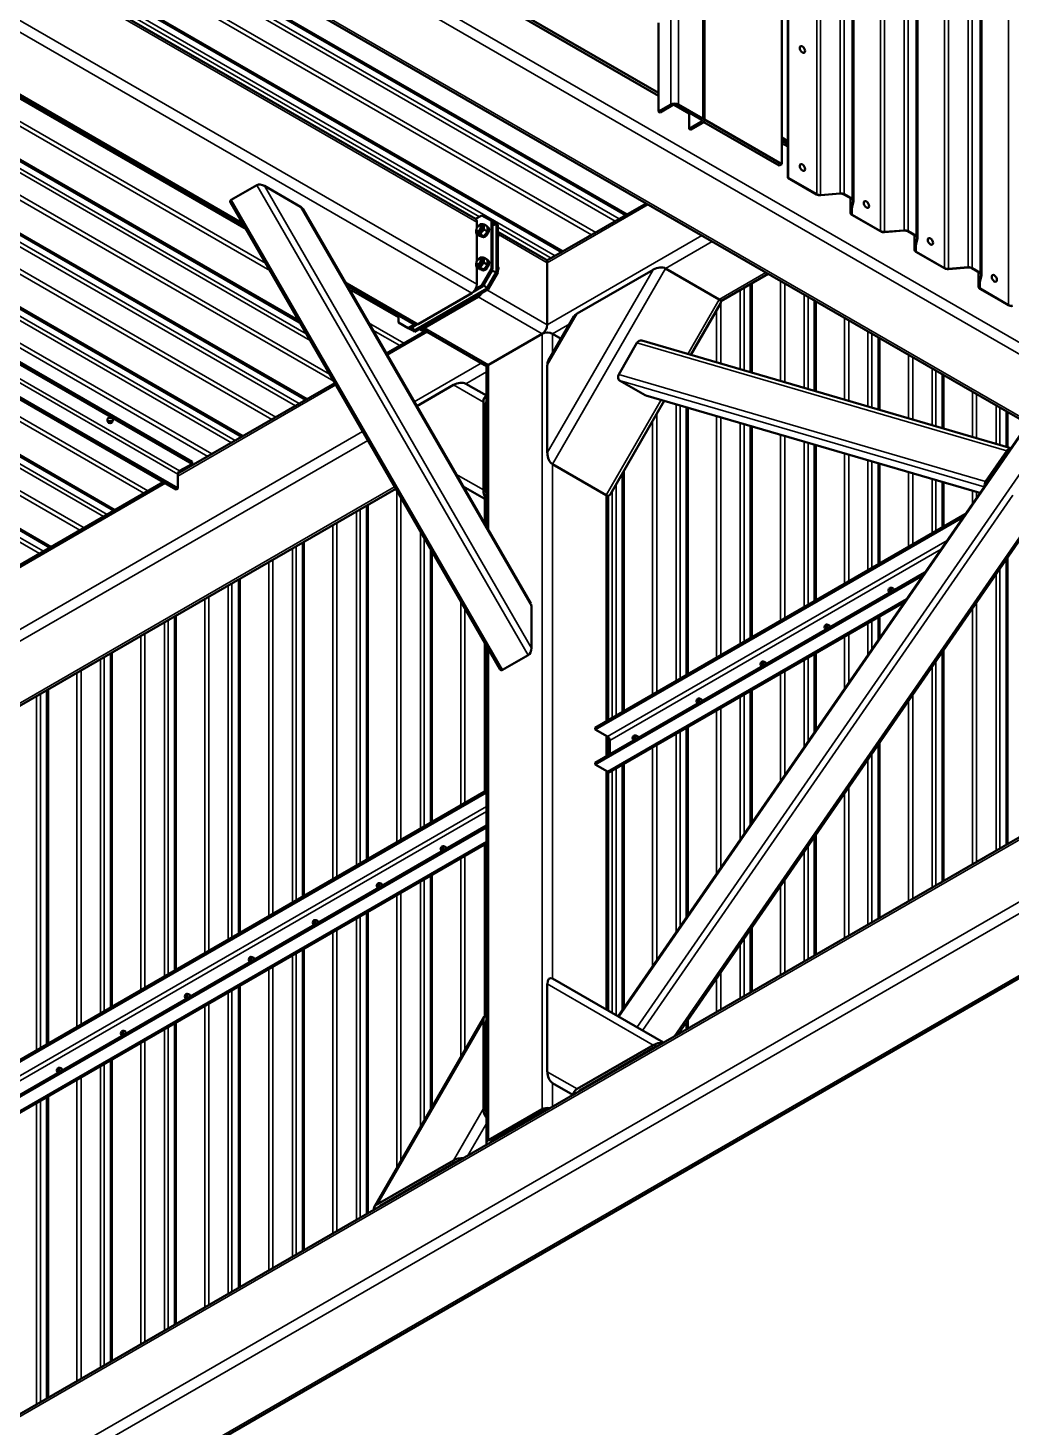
# Model space of a CAD drawing. Header units: millimetres. Extents: x 0 to 14700, y 0 to 10395.
# Drawn here: x 7595 to 9768, y 1889 to 4983 of the extents above; entities that cross this region are included whole.
import ezdxf

# ---------------------------------------------------------------- set-up
doc = ezdxf.new("R2010")
doc.units = ezdxf.units.MM
doc.header["$LTSCALE"] = 35
doc.layers.add('Видимые тонкие (ГОСТ)', color=7, linetype='Continuous', lineweight=35)
doc.layers.add('Видимый контур (ГОСТ)', color=7, linetype='Continuous', lineweight=50)

msp = doc.modelspace()

# ---------------------------------------------------------------- linework, layer by layer
at = {"layer": 'Видимые тонкие (ГОСТ)'}
for p, q in [((9032.6, 4813.6), (9032.6, 6691.6)), ((9086.3, 4782.6), (9086.3, 6660.5)), ((9338.1, 6553.3), (9338.1, 4614.9)), ((9346.8, 6548.3), (9346.8, 4613.3)), ((9389.8, 6523.4), (9389.8, 4616.7)), ((9398.9, 6518.2), (9398.9, 4615)), ((9416.6, 6508), (9416.6, 4604.7)), ((9479.5, 6471.7), (9479.5, 4533.3)), ((9488.2, 6466.6), (9488.2, 4531.6)), ((9531.2, 6441.8), (9531.2, 4535.1)), ((9540.3, 6436.6), (9540.3, 4533.3)), ((9558, 6426.3), (9558, 4523.1)), ((10690, 3739.1), (6122.1, 6376.4)), ((10701.3, 3758.7), (6141.2, 6391.5)), ((9620.9, 6390), (9620.9, 4451.6)), ((9629.6, 6385), (9629.6, 4450)), ((9672.7, 6360.1), (9672.7, 4453.4)), ((9681.7, 6354.9), (9681.7, 4451.7)), ((9699.4, 6344.7), (9699.4, 4441.4)), ((10571.2, 3670.5), (6003.3, 6307.8)), ((9762.3, 6308.4), (9762.3, 4370)), ((8575.8, 4396.4), (5472, 6188.4)), ((8587.1, 4416), (5494.6, 6201.4)), ((8067.4, 4552.7), (5353.2, 6119.8)), ((8901.3, 4560.4), (7794.5, 5199.4)), ((8919, 4570.6), (7812.2, 5209.6)), ((8849.8, 4530.6), (7743, 5169.6)), ((8892.9, 4555.5), (7786.1, 5194.5)), ((8840.5, 4525.3), (7733.7, 5164.3)), ((8587.1, 4553.2), (7613.4, 5115.3)), ((8592.8, 4565.4), (7644.6, 5112.8)), ((8759.9, 4478.7), (7653.1, 5117.7)), ((8777.6, 4488.9), (7670.8, 5127.9)), ((9015.6, 4813.6), (9015.6, 5009.6)), ((6498.3, 1126.3), (13095.6, 4935.3)), ((8128.9, 4446.2), (7309.5, 4919.3)), ((8119.6, 4462.3), (7318.8, 4924.7)), ((8076.6, 4536.9), (7361.8, 4949.5)), ((6617.1, 1057.7), (13214.4, 4866.7)), ((8218, 4291.9), (7220.4, 4867.9)), ((8209.6, 4306.5), (7228.8, 4872.8)), ((8191.9, 4337.2), (7246.5, 4883)), ((8270.3, 4201.3), (7168.1, 4837.7)), ((8261.1, 4217.4), (7177.3, 4843)), ((8211.9, 4162.3), (7105.1, 4801.3)), ((8185.7, 4147.2), (7079, 4786.2)), ((8194.2, 4152.1), (7087.4, 4791.1)), ((9082.8, 4774.8), (9082.8, 4780.6)), ((8133.4, 4117), (7026.6, 4756)), ((8142.7, 4122.4), (7035.9, 4761.4)), ((8044.3, 4065.6), (6937.5, 4704.6)), ((8052.8, 4070.5), (6946, 4709.5)), ((8070.5, 4080.7), (6963.7, 4719.7)), ((9274.6, 4719.6), (9261, 4727.5)), ((7992, 4035.4), (6885.2, 4674.4)), ((8001.3, 4040.7), (6894.5, 4679.7)), ((6852.8, 4655.7), (7956.5, 4018.4)), ((6855.3, 4657.1), (7957.8, 4020.6)), ((6789.2, 4618.9), (7924.7, 3963.3)), ((6791.7, 4620.4), (7925.9, 3965.5)), ((6818.4, 4635.8), (7925.9, 3996.3)), ((6826.1, 4640.3), (7929.8, 4003.1)), ((8700.2, 3595.8), (8100.2, 4635)), ((8707.3, 3611.4), (8117.3, 4633.3)), ((7850.6, 3953.8), (6743.9, 4592.8)), ((7859.8, 3959), (6753, 4598.1)), ((8643.7, 3563.1), (8043.7, 4602.4)), ((8707.3, 3703.8), (8197.3, 4587.2)), ((8742.6, 4463.4), (8965.6, 4592.1)), ((9412.9, 4606.3), (9412.9, 4574.7)), ((9416.5, 4586.8), (9416.5, 4569.6)), ((9418.9, 4601.2), (9418.9, 4599.6)), ((7787.6, 3917.4), (6680.8, 4556.4)), ((7761.5, 3902.3), (6654.7, 4541.3)), ((7769.9, 3907.2), (6663.1, 4546.2)), ((8751.4, 4473.8), (8633, 4542.2)), ((8742.6, 4463.4), (8634.7, 4525.7)), ((8742.6, 4326.2), (9084.4, 4523.5)), ((9554.3, 4524.6), (9554.3, 4493.1)), ((9560.3, 4519.5), (9560.3, 4517.9)), ((7709.2, 3872.1), (6602.4, 4511.1)), ((7718.4, 3877.4), (6611.7, 4516.4)), ((9004, 4450.9), (9107.1, 4510.5)), ((9558, 4505.1), (9558, 4488)), ((7620.1, 3820.6), (6513.3, 4459.6)), ((7628.5, 3825.5), (6521.7, 4464.5)), ((7646.2, 3835.7), (6539.4, 4474.7)), ((8742.6, 4042.9), (8976.6, 4448.2)), ((8754, 4017.9), (9004, 4450.9)), ((9122.8, 4382.3), (9225.9, 4441.9)), ((9695.8, 4443), (9695.8, 4411.4)), ((9701.8, 4437.9), (9701.8, 4436.3)), ((8457, 4327.8), (8295.2, 4421.2)), ((8413.8, 4342.1), (8304.4, 4405.3)), ((8742.6, 4326.2), (8609, 4403.3)), ((9169.1, 4227.9), (9169.1, 4403.7)), ((9177.5, 4225.4), (9177.5, 4408.5)), ((9195.2, 4220.3), (9195.2, 4418.7)), ((9258.2, 4201.9), (9258.2, 4423.2)), ((9267.5, 4199.2), (9267.5, 4417.9)), ((9310.5, 4186.6), (9310.5, 4393)), ((9699.4, 4423.5), (9699.4, 4406.4)), ((8731.3, 4306.6), (8589.9, 4388.2)), ((9053.1, 4261.7), (9122.8, 4382.3)), ((9126, 4378.7), (9126, 4378.8)), ((9126, 4240.4), (9126, 4374.9)), ((9318.9, 4184.1), (9318.9, 4388.1)), ((9336.6, 4179), (9336.6, 4377.9)), ((8742.6, 4236.9), (8808.6, 4351.2)), ((9116.7, 4243.1), (9116.7, 4358.4)), ((9399.6, 4160.6), (9399.6, 4341.5)), ((9408.8, 4157.9), (9408.8, 4336.2)), ((8425.6, 4285.7), (8347.4, 4330.8)), ((8416.3, 4280.3), (8356.7, 4314.7)), ((8388.8, 4259.1), (8477.7, 4310.4)), ((8468.6, 4310.5), (8458.4, 4316.4)), ((8612.5, 4238), (8471.1, 4319.6)), ((8731.3, 2591.9), (8731.3, 4306.6)), ((8754, 4306.6), (8792.2, 4328.7)), ((8754, 4262.4), (8754, 4306.6)), ((9451.3, 4145.5), (9451.3, 4311.7)), ((9459.7, 4143.1), (9459.7, 4306.9)), ((9758.5, 4047.5), (8940.8, 4286.1)), ((9478, 4137.7), (9478, 4296.3)), ((8448.2, 4156.2), (8596.5, 4241.8)), ((9541, 4119.4), (9541, 4259.9)), ((9550.3, 4116.6), (9550.3, 4254.6)), ((8562.5, 4196.1), (8607.9, 4222.2)), ((8612.5, 3871.6), (8612.5, 4238)), ((9711.5, 3979.5), (8900.4, 4216.1)), ((9593.3, 4104.1), (9593.3, 4229.7)), ((9601.8, 4101.6), (9601.8, 4224.8)), ((9619.5, 4096.5), (9619.5, 4214.6)), ((7925.9, 3991.8), (8274.9, 4193.3)), ((8535.2, 4193.4), (8601.2, 4155.3)), ((9708.5, 3968.1), (8902.5, 4203.3)), ((9682.4, 4078.1), (9682.4, 4178.3)), ((8872.8, 3949.3), (8994.4, 4160.1)), ((9699.2, 3954.7), (8959, 4170.6)), ((9027.6, 3538.7), (9027.6, 4150.4)), ((9036.1, 3543.6), (9036.1, 4147.9)), ((9691.7, 4075.4), (9691.7, 4172.9)), ((9734.8, 4062.8), (9734.8, 4148.1)), ((8984.6, 3513.8), (8984.6, 4129.5)), ((9053.8, 3553.8), (9053.8, 4142.8)), ((9116.7, 3590.1), (9116.7, 4124.4)), ((9126, 3595.5), (9126, 4121.7)), ((9743.2, 4060.4), (9743.2, 4143.2)), ((9760.9, 4055.2), (9760.9, 4133)), ((6628.4, 3105.5), (8334.3, 4090.4)), ((8606.9, 4084.5), (8607.9, 4085.1)), ((9806.5, 4106.6), (8900.4, 2796)), ((8975.3, 3508.5), (8975.3, 4113.4)), ((9169.1, 3620.3), (9169.1, 4109.1)), ((9177.5, 3625.2), (9177.5, 4106.7)), ((9195.2, 3635.4), (9195.2, 4101.5)), ((6889.7, 3230.3), (8345.6, 4070.8)), ((9846.9, 4083.3), (8940.8, 2772.7)), ((9258.2, 3671.8), (9258.2, 4083.1)), ((9267.5, 3677.1), (9267.5, 4080.4)), ((9310.5, 3702), (9310.5, 4067.9)), ((9318.9, 3706.9), (9318.9, 4065.4)), ((9336.6, 3717.1), (9336.6, 4060.2)), ((9399.6, 3753.5), (9399.6, 4041.9)), ((9408.8, 3758.8), (9408.8, 4039.2)), ((9451.3, 3783.3), (9451.3, 4026.8)), ((9459.7, 3788.1), (9459.7, 4024.3)), ((7929, 3999), (7927.1, 4000.1)), ((8540.5, 3996.3), (8601.2, 3961.3)), ((8754, 2880.6), (8754, 4017.9)), ((8912.4, 3472.1), (8912.4, 4004.4)), ((9478, 3798.7), (9478, 4019)), ((9541, 3835.1), (9541, 4000.6)), ((9550.3, 3840.4), (9550.3, 3997.9)), ((7008.5, 3161.7), (8405, 3968)), ((7233, 3591.7), (7898.4, 3975.9)), ((8409.6, 3181.9), (8409.6, 3960)), ((8560.4, 3962), (8560.4, 3966.4)), ((8894.7, 3461.9), (8894.7, 3973.8)), ((9593.3, 3865.3), (9593.3, 3985.3)), ((9601.8, 3870.2), (9601.8, 3982.9)), ((9619.5, 3880.4), (9619.5, 3977.7)), ((8418.9, 3187.2), (8418.9, 3943.9)), ((8603.4, 3887.4), (8603.4, 3941.5)), ((8606.9, 3958), (8607.9, 3957.4)), ((8872.8, 3449.3), (8872.8, 3949.3)), ((8886.2, 3457), (8886.2, 3959.1)), ((9771.5, 3949.7), (8953, 2765.7)), ((9682.4, 3930.4), (9682.4, 3959.3)), ((9691.7, 3943.9), (9691.7, 3956.6)), ((8320.5, 3130.4), (8320.5, 3913.8)), ((8329, 3135.3), (8329, 3918.6)), ((8346.7, 3145.5), (8346.7, 3928.9)), ((9828.1, 3917.1), (9023.1, 2752.8)), ((8268.2, 3100.2), (8268.2, 3883.6)), ((8277.5, 3105.6), (8277.5, 3888.9)), ((8462, 3212.1), (8462, 3869.4)), ((8187.6, 3053.7), (8187.6, 3837)), ((8205.2, 3063.9), (8205.2, 3847.2)), ((8470.4, 3217), (8470.4, 3854.7)), ((9626.2, 3849.2), (8875.6, 3415.8)), ((8136.1, 3023.9), (8136.1, 3807.3)), ((8179.1, 3048.8), (8179.1, 3832.1)), ((8488.1, 3227.2), (8488.1, 3824.1)), ((9613.1, 3830.2), (8880.5, 3407.2)), ((9760.9, 3178.7), (9760.9, 3812.5)), ((8126.8, 3018.6), (8126.8, 3801.9)), ((9734.8, 3163.6), (9734.8, 3774.7)), ((9743.2, 3168.5), (9743.2, 3786.9)), ((8037.1, 2966.8), (8037.1, 3750.1)), ((8045.4, 2971.6), (8045.4, 3754.9)), ((8063.8, 2982.2), (8063.8, 3765.6)), ((7985.4, 2937), (7985.4, 3720.3)), ((7994.6, 2942.3), (7994.6, 3725.6)), ((8551.1, 3263.5), (8551.1, 3715.1)), ((9537, 3720.1), (8875.6, 3338.2)), ((9691.7, 3138.8), (9691.7, 3712.5)), ((7922.4, 2900.6), (7922.4, 3683.9)), ((8560.4, 3268.9), (8560.4, 3699)), ((9478, 3634.8), (9478, 3682)), ((9682.4, 3133.4), (9682.4, 3699)), ((6628.4, 1364.7), (10592, 3653.1)), ((7896.3, 2885.5), (7896.3, 3668.8)), ((7904.7, 2890.4), (7904.7, 3673.7)), ((9451.3, 3596.2), (9451.3, 3666.6)), ((9459.7, 3608.2), (9459.7, 3671.4)), ((7843.9, 2855.3), (7843.9, 3638.6)), ((7853.2, 2860.6), (7853.2, 3644)), ((8603.4, 3293.7), (8603.4, 3624.4)), ((9399.6, 3521.4), (9399.6, 3636.7)), ((9408.8, 3534.7), (9408.8, 3642)), ((7763.3, 2808.7), (7763.3, 3592)), ((7781, 2818.9), (7781, 3602.3)), ((8612.5, 2523.4), (8612.5, 3608.6)), ((9318.9, 3404.7), (9318.9, 3590.1)), ((9336.6, 3430.2), (9336.6, 3600.3)), ((9619.5, 3097), (9619.5, 3608)), ((6628.4, 1227.6), (10710.8, 3584.5)), ((7711.8, 2779), (7711.8, 3562.3)), ((7754.9, 2803.8), (7754.9, 3587.2)), ((9267.5, 3330.2), (9267.5, 3560.4)), ((9310.5, 3392.4), (9310.5, 3585.3)), ((9593.3, 3082), (9593.3, 3570.2)), ((9601.8, 3086.8), (9601.8, 3582.4)), ((7702.5, 2773.6), (7702.5, 3557)), ((9258.2, 3316.8), (9258.2, 3555)), ((7613.4, 2722.2), (7613.4, 3505.5)), ((7621.9, 2727.1), (7621.9, 3510.4)), ((7639.6, 2737.3), (7639.6, 3520.6)), ((9169.1, 3187.9), (9169.1, 3503.6)), ((9177.5, 3200.1), (9177.5, 3508.5)), ((9195.2, 3225.7), (9195.2, 3518.7)), ((9550.3, 3057.1), (9550.3, 3507.9)), ((9116.7, 3112.2), (9116.7, 3473.4)), ((9126, 3125.6), (9126, 3478.8)), ((9541, 3051.8), (9541, 3494.5)), ((9053.8, 3021.1), (9053.8, 3437)), ((8872.8, 3371.7), (8872.8, 3417.4)), ((9027.6, 2983.3), (9027.6, 3422)), ((9036.1, 2995.5), (9036.1, 3426.8)), ((9478, 3015.4), (9478, 3403.4)), ((8975.3, 2907.6), (8975.3, 3391.7)), ((8984.6, 2921.1), (8984.6, 3397.1)), ((9459.7, 3004.8), (9459.7, 3376.8)), ((8894.7, 2799.4), (8894.7, 3345.2)), ((8912.4, 2816.5), (8912.4, 3355.4)), ((9451.3, 3000), (9451.3, 3364.8)), ((8872.8, 2812), (8872.8, 3339.9)), ((8886.2, 2804.3), (8886.2, 3340.3)), ((9399.6, 2970.1), (9399.6, 3290)), ((9408.8, 2975.4), (9408.8, 3303.2)), ((8607.9, 3261.2), (6761.3, 2195.1)), ((8607.9, 3249.8), (6766.3, 2186.6)), ((9336.6, 2933.7), (9336.6, 3198.8)), ((8607.9, 3183.6), (6761.3, 2117.6)), ((8603.4, 2796.6), (8603.4, 3177)), ((9310.5, 2918.7), (9310.5, 3161)), ((9318.9, 2923.5), (9318.9, 3173.3)), ((8551.1, 2706), (8551.1, 3146.8)), ((8560.4, 2722.1), (8560.4, 3152.2)), ((8462, 2551.7), (8462, 3095.4)), ((8470.4, 2566.3), (8470.4, 3100.2)), ((8488.1, 2596.9), (8488.1, 3110.4)), ((9267.5, 2893.8), (9267.5, 3098.8)), ((8409.6, 2461.1), (8409.6, 3065.1)), ((8418.9, 2477.1), (8418.9, 3070.5)), ((9258.2, 2888.5), (9258.2, 3085.3)), ((8320.5, 2347.1), (8320.5, 3013.7)), ((8329, 2352), (8329, 3018.6)), ((8346.7, 2362.2), (8346.7, 3028.8)), ((8268.2, 2316.9), (8268.2, 2983.5)), ((8277.5, 2322.3), (8277.5, 2988.9)), ((9195.2, 2852.1), (9195.2, 2994.3)), ((8205.2, 2280.6), (8205.2, 2947.1)), ((9169.1, 2837), (9169.1, 2956.5)), ((9177.5, 2841.9), (9177.5, 2968.7)), ((8179.1, 2265.5), (8179.1, 2932.1)), ((8187.6, 2270.3), (8187.6, 2936.9)), ((8126.8, 2235.3), (8126.8, 2901.8)), ((8136.1, 2240.6), (8136.1, 2907.2)), ((9116.7, 2806.8), (9116.7, 2880.8)), ((9126, 2812.2), (9126, 2894.2)), ((8037.1, 2183.5), (8037.1, 2850.1)), ((8045.4, 2188.3), (8045.4, 2854.9)), ((8063.8, 2198.9), (8063.8, 2865.5)), ((8976.6, 2733.6), (8742.6, 2868.7)), ((7985.4, 2153.6), (7985.4, 2820.2)), ((7994.6, 2158.9), (7994.6, 2825.5)), ((8601.2, 2787), (8367.2, 2381.7)), ((9053.8, 2770.5), (9053.8, 2789.7)), ((7896.3, 2102.2), (7896.3, 2768.8)), ((7904.7, 2107), (7904.7, 2773.6)), ((7922.4, 2117.3), (7922.4, 2783.8)), ((8607.9, 2781.6), (8606.9, 2779.9)), ((9036.1, 2760.2), (9036.1, 2764.1)), ((7843.9, 2072), (7843.9, 2738.5)), ((7853.2, 2077.3), (7853.2, 2743.9)), ((8983.3, 2729.7), (8982.3, 2730.3)), ((7763.3, 2025.4), (7763.3, 2692)), ((7781, 2035.6), (7781, 2702.2)), ((7711.8, 1995.7), (7711.8, 2662.3)), ((7754.9, 2020.5), (7754.9, 2687.1)), ((8808.6, 2636.6), (8742.6, 2674.7)), ((8872.8, 2665.9), (8872.8, 2667.1)), ((7702.5, 1990.3), (7702.5, 2656.9)), ((8754, 2597.4), (8754, 2649.7)), ((7613.4, 1938.9), (7613.4, 2605.5)), ((7621.9, 1943.7), (7621.9, 2610.3)), ((7639.6, 1954), (7639.6, 2620.5)), ((8601.2, 2593), (8535.2, 2478.7)), ((8737, 2587.6), (8737, 2588.7)), ((8607.9, 2559.9), (8567.2, 2489.5)), ((8618.2, 2519), (8618.2, 2520.1)), ((8376.2, 2380.4), (8375.2, 2378.7))]:
    msp.add_line(p, q, dxfattribs=at)
at = {"layer": 'Видимый контур (ГОСТ)'}
for p, q in [((9089.8, 4777.7), (9089.8, 6655.6)), ((9274.6, 6594.3), (9274.6, 4651)), ((9275.1, 6594.6), (9275.1, 4651.3)), ((9419.7, 6506.2), (9419.7, 4600.4)), ((9261, 6478.1), (9261, 4681.8)), ((9561.1, 6424.5), (9561.1, 4518.7)), ((9702.5, 6342.9), (9702.5, 4437.1)), ((10563.2, 3669.7), (5995.3, 6307)), ((8072.1, 4544.6), (5348.5, 6117.1)), ((8988.7, 4832.4), (7886.6, 5468.7)), ((8988.7, 4838.9), (7887.7, 5474.6)), ((8915.8, 4568.7), (7809, 5207.7)), ((8583.8, 4560.5), (7618.1, 5118)), ((8774.3, 4487.1), (7667.6, 5126.1)), ((8988.7, 4798.1), (8988.7, 4994.1)), ((6625.1, 1057), (13222.4, 4865.9)), ((8195.1, 4331.6), (7243.3, 4881.1)), ((8208.7, 4160.5), (7101.9, 4799.5)), ((9015.6, 4813.6), (8988.7, 4798.1)), ((8988.7, 4798.1), (8992.3, 4796.1)), ((8992.3, 4796.1), (9019.1, 4811.6)), ((9055.9, 4793.6), (9022.8, 4812.7)), ((9029, 4811.6), (9082.8, 4780.6)), ((9086.3, 4782.6), (9032.6, 4813.6)), ((9055.9, 4759.3), (9055.9, 4796.1)), ((9082.8, 4774.8), (9055.9, 4759.3)), ((9059.4, 4757.3), (9086.3, 4772.8)), ((9255.3, 4678.5), (9088.6, 4774.7)), ((9261, 4681.8), (9089.8, 4780.6)), ((9055.9, 4759.3), (9059.4, 4757.3)), ((9261, 4740.6), (9274.6, 4732.7)), ((9274.6, 4728.6), (9261, 4736.5)), ((8067.2, 4078.8), (6960.4, 4717.8)), ((9274.6, 4725), (9261, 4732.9)), ((9261, 4681.8), (9255.3, 4678.5)), ((6857.6, 4658.4), (7957.8, 4023.3)), ((9275.1, 4651.3), (9274.6, 4651)), ((9274.6, 4651), (9337.6, 4614.7)), ((9338.1, 4614.9), (9275.1, 4651.3)), ((6786.9, 4617.6), (7922.4, 3962)), ((8043.7, 4602.4), (8100.2, 4635)), ((8197.3, 4587.2), (8117.3, 4633.3)), ((9389.8, 4616.7), (9346.8, 4613.3)), ((9346.9, 4612.9), (9389.9, 4616.3)), ((9398.4, 4614.7), (9416.1, 4604.5)), ((9416.6, 4604.7), (9398.9, 4615)), ((8637.9, 3564.7), (8042.1, 4596.6)), ((8706, 3709.7), (8201.8, 4583.1)), ((8741.6, 4468.2), (8961, 4594.8)), ((9412.8, 4606.3), (9412.8, 4573.9)), ((9418.9, 4599.6), (9412.9, 4574.7)), ((9413.6, 4574.7), (9419.6, 4599.5)), ((7784.4, 3915.5), (6677.6, 4554.5)), ((8597.7, 4568.3), (8584, 4560.4)), ((8587.1, 4541.3), (8587.1, 4553.2)), ((8618.9, 4556), (8597.7, 4568.3)), ((8603, 4548), (8609.7, 4544.1)), ((8621.5, 4554.5), (8618.9, 4556)), ((8618.9, 4449.9), (8618.9, 4556)), ((8621.5, 4554.5), (8621.5, 4448.4)), ((8630.4, 4549.4), (8621.5, 4554.5)), ((8630.4, 4549.4), (8621.5, 4546)), ((8630.4, 4549.4), (8633, 4547.9)), ((8630.4, 4443.2), (8630.4, 4549.4)), ((8633, 4547.9), (8633, 4441.7)), ((9416, 4569.4), (9479, 4533)), ((9479.5, 4533.3), (9416.5, 4569.6)), ((8585.9, 4537), (8585.9, 4535.9)), ((8586.1, 4526.9), (8592.8, 4523)), ((8587.1, 4467.8), (8587.1, 4526.3)), ((8589.3, 4531.2), (8587.6, 4532.2)), ((8590.6, 4545.1), (8591.6, 4545.7)), ((8594.6, 4526.1), (8601.3, 4522.2)), ((8597.3, 4545.1), (8595.6, 4546.1)), ((8598.4, 4520.6), (8596.2, 4521.9)), ((8603, 4536.7), (8609.7, 4532.8)), ((8611.1, 4542.5), (8609.9, 4543.1)), ((8739.3, 4470.7), (8633, 4532)), ((8634.8, 4525.5), (8633, 4526.5)), ((9531.2, 4535.1), (9488.2, 4531.6)), ((9488.3, 4531.2), (9531.3, 4534.7)), ((9539.8, 4533), (9557.5, 4522.8)), ((9558, 4523.1), (9540.3, 4533.3)), ((9554.2, 4524.7), (9554.2, 4492.2)), ((9560.3, 4517.9), (9554.3, 4493.1)), ((9555, 4493), (9561, 4517.9)), ((9557.5, 4487.7), (9620.4, 4451.4)), ((9620.9, 4451.6), (9558, 4488)), ((7643, 3833.9), (6536.2, 4472.9)), ((8585.9, 4463.5), (8585.9, 4462.4)), ((8589.3, 4457.7), (8587.6, 4458.7)), ((8590.6, 4471.7), (8591.6, 4472.2)), ((8597.3, 4471.6), (8595.6, 4472.6)), ((8603, 4474.5), (8609.7, 4470.6)), ((8603, 4463.2), (8609.7, 4459.3)), ((8611.1, 4469), (8609.9, 4469.7)), ((8742.6, 4326.2), (8742.6, 4463.4)), ((8586.1, 4453.4), (8592.8, 4449.5)), ((8587.1, 4416), (8587.1, 4452.8)), ((8594.6, 4452.6), (8601.3, 4448.8)), ((8598.4, 4447.1), (8596.2, 4448.4)), ((8597.7, 4413.1), (8618.9, 4449.9)), ((8621.5, 4448.4), (8600.3, 4411.6)), ((8609.2, 4406.5), (8630.4, 4443.2)), ((8633, 4441.7), (8611.8, 4405)), ((8621.5, 4448.4), (8618.9, 4449.9)), ((8630.4, 4443.2), (8619.7, 4445.2)), ((8630.4, 4443.2), (8633, 4441.7)), ((8634.8, 4452), (8633, 4453)), ((8976.6, 4448.2), (8808.6, 4351.2)), ((9004, 4450.9), (9122.8, 4382.3)), ((9126, 4378.8), (9230.6, 4439.2)), ((9672.7, 4453.4), (9629.6, 4450)), ((9629.7, 4449.6), (9672.8, 4453)), ((9681.2, 4451.4), (9698.9, 4441.2)), ((9699.4, 4441.4), (9681.7, 4451.7)), ((9695.7, 4443), (9695.7, 4410.6)), ((9701.8, 4436.3), (9695.8, 4411.4)), ((9696.5, 4411.4), (9702.4, 4436.2)), ((8449, 4327), (8299.9, 4413.1)), ((8446.6, 4312.6), (8609.2, 4406.5)), ((8611.8, 4405), (8449.2, 4311.1)), ((8457, 4327.8), (8575.8, 4396.4)), ((8600.3, 4411.6), (8580.2, 4400)), ((8584, 4405.2), (8597.7, 4413.1)), ((8600.3, 4411.6), (8597.7, 4413.1)), ((8602.2, 4414.8), (8609.2, 4406.5)), ((8609.2, 4406.5), (8611.8, 4405)), ((9192, 4221.2), (9192, 4416.9)), ((9698.9, 4406.1), (9761.9, 4369.7)), ((9762.3, 4370), (9699.4, 4406.4)), ((8471.1, 4319.6), (8589.9, 4388.2)), ((9059.8, 4259.8), (9125.2, 4373.1)), ((9333.4, 4179.9), (9333.4, 4379.8)), ((8413.8, 4347.3), (8413.8, 4331.5)), ((8413.8, 4331.5), (8435.1, 4319.2)), ((8744.7, 4246.4), (8801.5, 4344.7)), ((8386.5, 4263.1), (8473.1, 4313.1)), ((8435.1, 4319.2), (8448.8, 4327.1)), ((8437.7, 4317.7), (8435.1, 4319.2)), ((8452.5, 4326.3), (8437.7, 4317.7)), ((8437.7, 4317.7), (8446.6, 4312.6)), ((8445.1, 4322), (8446.6, 4312.6)), ((8446.6, 4312.6), (8449.2, 4311.1)), ((8604.5, 4237.2), (8463.1, 4318.9)), ((8612.5, 4238), (8731.3, 4306.6)), ((8612.5, 4238), (8731.3, 4306.6)), ((8754, 4306.6), (8773.1, 4295.5)), ((8940.8, 4286.1), (8900.4, 4216.1)), ((9767.4, 4053.3), (8951.5, 4291.4)), ((9474.8, 4138.7), (9474.8, 4298.1)), ((8607.9, 3879.7), (8607.9, 4231.5)), ((8742.6, 4236.9), (8742.6, 4042.9)), ((9616.2, 4097.4), (9616.2, 4216.5)), ((7926, 3997.3), (8272.6, 4197.4)), ((8535.2, 4193.4), (8453.9, 4146.4)), ((8562.5, 4196.1), (8607.9, 4169.9)), ((8902.5, 4203.3), (8959, 4170.6)), ((8601.2, 3961.3), (8601.2, 4155.3)), ((8606.9, 4152), (8606.9, 3958)), ((8882, 3951.8), (9001.1, 4158.1)), ((9699.1, 3954.5), (8960.5, 4170)), ((9050.6, 3551.9), (9050.6, 4143.7)), ((9757.7, 4056.1), (9757.7, 4134.8)), ((9804.9, 4107.6), (8898.8, 2797)), ((9192, 3633.6), (9192, 4102.4)), ((8606.9, 4079.1), (8607.9, 4079.6)), ((8607.9, 4078.5), (8606.9, 4078)), ((9333.4, 3715.2), (9333.4, 4061.2)), ((7957.8, 4023.3), (7957.8, 4020.6)), ((9711.5, 3979.5), (9758.5, 4047.5)), ((7925.9, 3996.3), (7925.9, 3965.5)), ((7956.5, 4018.4), (7929.8, 4003.1)), ((8754, 4017.9), (8872.8, 3949.3)), ((8909.1, 3470.3), (8909.1, 3998.8)), ((9474.8, 3796.9), (9474.8, 4019.9)), ((7011.8, 3158.1), (8407.4, 3963.9)), ((7233.1, 3597.2), (7893.7, 3978.6)), ((7924.7, 3963.3), (7922.4, 3962)), ((8556.5, 3968.6), (8607.9, 3939)), ((9616.2, 3878.5), (9616.2, 3978.7)), ((8877.4, 3452), (8877.4, 3948.3)), ((8343.4, 3143.7), (8343.4, 3927)), ((9666.6, 3907.6), (8848.7, 3435.4)), ((9661.9, 3900.8), (8848.7, 3431.3)), ((9832.2, 3915.6), (9031.6, 2757.7)), ((8202, 3062), (8202, 3845.3)), ((8484.9, 3225.3), (8484.9, 3829.7)), ((9757.7, 3176.8), (9757.7, 3807.9)), ((9577.4, 3778.5), (8848.7, 3357.8)), ((8060.6, 2980.4), (8060.6, 3763.7)), ((8848.7, 3353.7), (9572.7, 3771.7)), ((8881.6, 3337.6), (9532.3, 3713.3)), ((7919.2, 2898.7), (7919.2, 3682)), ((8707.3, 3611.4), (8707.3, 3703.8)), ((6627.4, 1369.6), (10587.3, 3655.8)), ((9474.8, 3630.1), (9474.8, 3680.1)), ((7777.8, 2817.1), (7777.8, 3600.4)), ((8607.9, 2516.8), (8607.9, 3616.7)), ((8643.7, 3563.1), (8700.2, 3595.8)), ((9333.4, 3425.6), (9333.4, 3598.5)), ((9616.2, 3095.2), (9616.2, 3603.3)), ((7636.3, 2735.4), (7636.3, 3518.7)), ((9192, 3221), (9192, 3516.8)), ((8848.7, 3431.3), (8848.7, 3435.4)), ((9050.6, 3016.5), (9050.6, 3435.2)), ((8875.6, 3415.8), (8848.7, 3431.3)), ((8877.4, 3374.4), (8877.4, 3414.3)), ((8880.5, 3376.2), (8880.5, 3407.2)), ((9474.8, 3013.5), (9474.8, 3398.7)), ((8848.7, 3353.7), (8848.7, 3357.8)), ((8875.6, 3338.2), (8848.7, 3353.7)), ((8909.1, 2811.9), (8909.1, 3353.5)), ((8877.4, 2809.3), (8877.4, 3337.4)), ((8607.9, 3296.3), (6734.5, 2214.7)), ((8607.9, 3292.2), (6734.5, 2210.6)), ((8607.9, 3218.8), (6734.5, 2137.2)), ((6734.5, 2133.1), (8607.9, 3214.7)), ((9333.4, 2931.9), (9333.4, 3194.2)), ((6767.3, 2117), (8607.9, 3179.6)), ((8484.9, 2591.4), (8484.9, 3108.6)), ((8343.4, 2360.3), (8343.4, 3026.9)), ((9192, 2850.2), (9192, 2989.6)), ((8202, 2278.7), (8202, 2945.3)), ((8999.3, 2739), (8754, 2880.6)), ((8060.6, 2197), (8060.6, 2863.6)), ((8742.6, 2868.7), (8742.6, 2674.7)), ((8603.3, 2796.5), (8360.1, 2375.2)), ((8601.2, 2593), (8601.2, 2787)), ((9050.6, 2768.6), (9050.6, 2785)), ((7919.2, 2115.4), (7919.2, 2782)), ((8606.9, 2783.8), (8606.9, 2589.8)), ((8808.6, 2636.6), (8976.6, 2733.6)), ((8982.3, 2730.3), (8814.3, 2633.3)), ((7777.8, 2033.7), (7777.8, 2700.3)), ((8877.4, 2668.6), (8877.4, 2669.8)), ((8878.4, 2670.3), (8878.4, 2669.2)), ((8799.3, 2623.5), (8754, 2649.7)), ((7636.3, 1952.1), (7636.3, 2618.7)), ((8612.5, 2523.4), (8731.3, 2591.9)), ((8737, 2588.7), (8618.2, 2520.1)), ((8367.2, 2381.7), (8535.2, 2478.7)), ((8540.9, 2475.5), (8372.9, 2378.5))]:
    msp.add_line(p, q, dxfattribs=at)
for centre, major_axis in [((9306.6, 4935.2), (-4.13, 7.15)), ((9306.6, 4674), (-4.13, 7.15)), ((9448, 4592.3), (-4.13, 7.15)), ((8590.6, 4539.7), (-3.33, -5.77)), ((9589.4, 4510.7), (-4.13, 7.15)), ((8590.6, 4466.2), (-3.33, -5.77)), ((9730.8, 4429), (-4.13, 7.15)), ((7776.1, 4111.4), (-4.54, 0)), ((9499.9, 3740.8), (-2.27, -3.93)), ((9358.5, 3659.2), (-2.27, -3.93)), ((9217, 3577.5), (-2.27, -3.93)), ((9075.6, 3495.9), (-2.27, -3.93)), ((8934.2, 3414.2), (-2.27, -3.93)), ((8509.9, 3169.3), (-2.27, -3.93)), ((8368.5, 3087.6), (-2.27, -3.93)), ((8227.1, 3006), (-2.27, -3.93)), ((8085.7, 2924.3), (-2.27, -3.93)), ((7944.2, 2842.7), (-2.27, -3.93)), ((7802.8, 2761), (-2.27, -3.93)), ((7661.4, 2679.4), (-2.27, -3.93))]:
    msp.add_ellipse(centre, major_axis=major_axis, ratio=0.57735, dxfattribs=at)
for centre, major_axis, ratio, start_param, end_param in [((9024.1, 4808.7), (-12, 0), 0.57735, 3.926991, 5.497787), ((9024.1, 4808.7), (7, 0), 0.57735, 0.785398, 2.356194), ((9077.8, 4777.7), (7, 0), 0.57735, 5.497787, 7.068583), ((9077.8, 4777.7), (12, 0), 0.57735, 5.497787, 7.068583), ((8110.2, 4629.3), (-12.1, 3.3), 0.517638, 4.234731, 5.805527), ((9345.4, 4619.1), (11, 0), 0.57735, 3.926991, 4.850575), ((9345.4, 4619.1), (-10.3, 0), 0.57735, 0.785398, 1.708983), ((9391.3, 4610.6), (-10.7, 0), 0.57735, 3.926991, 4.850575), ((9391.3, 4610.6), (10, 0), 0.57735, 0.785398, 1.708983), ((8053.7, 4596.6), (-12.1, 3.3), 0.517638, 5.805527, 6.760844), ((8190.2, 4583.1), (12.1, -3.3), 0.517638, 0.477658, 1.093138), ((9409, 4600.4), (10, 0), 0.57735, 6.144999, 7.068583), ((9409, 4600.4), (10.7, 0), 0.57735, 6.144999, 7.068583), ((8575.8, 4546.6), (8, 13.9), 0.57735, 5.497787, 6.283185), ((8593.3, 4538.1), (-5.4, -9.35), 0.57735, 5.248692, 10.459272), ((9423.8, 4573.9), (-11, 0), 0.57735, 6.144999, 7.068583), ((9423.8, 4573.9), (-10.3, 0), 0.57735, 6.144999, 7.068583), ((8591.6, 4539.2), (-4, -6.93), 0.57735, 5.497787, 10.210176), ((8593.3, 4538.1), (-4, -6.93), 0.57735, 6.280368, 9.427596), ((8602.5, 4532.8), (6.3, 11), 0.57735, 2.999996, 6.072872), ((8604.8, 4531.5), (6.3, 11), 0.57735, 3.141593, 6.283185), ((9486.8, 4537.5), (11, 0), 0.57735, 3.926991, 4.850575), ((9486.8, 4537.5), (-10.3, 0), 0.57735, 0.785398, 1.708983), ((9532.7, 4528.9), (-10.7, 0), 0.57735, 3.926991, 4.850575), ((9532.7, 4528.9), (10, 0), 0.57735, 0.785398, 1.708983), ((9550.4, 4518.7), (10, 0), 0.57735, 6.144999, 7.068583), ((9550.4, 4518.7), (10.7, 0), 0.57735, 6.144999, 7.068583), ((9565.2, 4492.2), (-11, 0), 0.57735, 6.144999, 7.068583), ((9565.2, 4492.2), (-10.3, 0), 0.57735, 6.144999, 7.068583), ((8593.3, 4464.7), (-5.4, -9.35), 0.57735, 5.248692, 10.459272), ((8591.6, 4465.7), (-4, -6.93), 0.57735, 5.497787, 10.210176), ((8593.3, 4464.7), (-4, -6.93), 0.57735, 6.280368, 9.427596), ((8602.5, 4459.4), (6.3, 11), 0.57735, 2.999996, 6.072872), ((8604.8, 4458), (6.3, 11), 0.57735, 3.141593, 6.283185), ((8731.3, 4456.8), (8, 13.9), 0.57735, 5.497787, 6.283185), ((8988, 4441.7), (-19.4, -5.2), 0.517638, 3.619251, 5.190047), ((9628.2, 4455.8), (11, 0), 0.57735, 3.926991, 4.850575), ((9628.2, 4455.8), (-10.3, 0), 0.57735, 0.785398, 1.708983), ((9674.1, 4447.3), (-10.7, 0), 0.57735, 3.926991, 4.850575), ((9674.1, 4447.3), (10, 0), 0.57735, 0.785398, 1.708983), ((9691.8, 4437.1), (10, 0), 0.57735, 6.144999, 7.068583), ((9691.8, 4437.1), (10.7, 0), 0.57735, 6.144999, 7.068583), ((8575.8, 4409.5), (8, 13.9), 0.57735, 3.926991, 5.497787), ((8589.9, 4401.3), (8, 13.9), 0.57735, 3.926991, 4.739746), ((9706.7, 4410.6), (-11, 0), 0.57735, 6.144999, 7.068583), ((9706.7, 4410.6), (-10.3, 0), 0.57735, 6.144999, 7.068583), ((9106.8, 4373.1), (-19.4, -5.2), 0.517638, 2.663934, 3.619251), ((9769.6, 4374.2), (11, 0), 0.57735, 3.926991, 4.850574), ((9769.6, 4374.2), (-10.3, 0), 0.57735, 0.785398, 1.708981), ((8820, 4344.7), (19.4, 5.2), 0.517638, 2.048455, 2.663934), ((8457, 4340.9), (-8, -13.9), 0.57735, 0, 0.785398), ((8471.1, 4332.7), (-8, -13.9), 0.57735, 6.255828, 7.068583), ((8731.3, 4319.6), (8, 13.9), 0.57735, 3.926991, 5.497787), ((8742.6, 4300.1), (16, 0), 0.57735, 0.785398, 2.356194), ((8947.9, 4282), (5.05, 8.75), 0.808488, 0.195081, 1.570796), ((8754, 4230.4), (-5.2, 19.4), 0.517638, 0.477658, 1.093138), ((8612.5, 4251.1), (-8, -13.9), 0.57735, 0, 0.785398), ((8623.9, 4231.5), (-16, 0), 0.57735, 5.497787, 6.283185), ((8907.5, 4212), (-5.05, -8.75), 0.808488, 4.712389, 6.283185), ((8546.5, 4186.8), (-19.4, -5.2), 0.517638, 3.619251, 5.190047), ((8612.5, 4148.7), (5.2, -19.4), 0.517638, 3.091013, 4.234731), ((8612.5, 4148.7), (2.6, -9.71), 0.517638, 3.640228, 4.234731), ((8964.1, 4179.4), (-5.05, -8.75), 0.808488, 0, 0.195081), ((7776.1, 4117.1), (5.94, 0), 0.57735, 0.015017, 3.126575), ((9765.6, 4043.4), (6.96, 7.72), 0.778887, 0.704907, 1.735056), ((8754, 4036.4), (5.2, -19.4), 0.517638, 4.234731, 5.805527), ((7929.8, 3998.6), (-2.75, -4.76), 0.57735, 3.926991, 5.497787), ((7956.5, 4019.9), (-0.9, -1.56), 0.57735, 0.785398, 2.356194), ((7924.7, 3964.8), (-0.9, -1.56), 0.57735, 0.785398, 2.356194), ((8612.5, 3954.7), (-5.2, 19.4), 0.517638, 1.093138, 2.236856), ((9718.6, 3975.4), (-6.96, -7.72), 0.778887, 4.876649, 5.906798), ((8612.5, 3954.7), (-2.6, 9.71), 0.517638, 1.093138, 1.687641), ((8872.8, 3967.8), (5.2, -19.4), 0.517638, 5.805527, 6.760844), ((9504.8, 3737.9), (2.97, 5.15), 0.57735, 5.225228, 6.268168), ((8700.2, 3699.7), (-3.3, -12.1), 0.517638, 2.048455, 2.663934), ((9363.4, 3656.3), (2.97, 5.15), 0.57735, 5.225228, 6.268168), ((8700.2, 3607.3), (3.3, 12.1), 0.517638, 3.619251, 5.190047), ((8643.7, 3574.7), (3.3, 12.1), 0.517638, 2.663934, 3.619251), ((9222, 3574.6), (2.97, 5.15), 0.57735, 5.225228, 6.268168), ((9080.6, 3493), (2.97, 5.15), 0.57735, 5.225228, 6.268168), ((8875.6, 3410.1), (-3.5, 6.06), 0.57735, 3.926991, 5.497787), ((8939.2, 3411.3), (2.97, 5.15), 0.57735, 5.225228, 6.268168), ((8875.6, 3348), (6, -10.4), 0.57735, 5.497787, 6.283185), ((8514.9, 3166.4), (2.97, 5.15), 0.57735, 5.225228, 6.268168), ((8373.5, 3084.7), (2.97, 5.15), 0.57735, 5.225228, 6.268168), ((8232, 3003.1), (2.97, 5.15), 0.57735, 5.225228, 6.268168), ((8090.6, 2921.4), (2.97, 5.15), 0.57735, 5.225228, 6.268168), ((8754, 2862.1), (-5.2, 19.4), 0.517638, 5.805527, 7.376323), ((7949.2, 2839.8), (2.97, 5.15), 0.57735, 5.225228, 6.268168), ((8612.5, 2780.5), (5.2, -19.4), 0.517638, 3.091013, 4.234731), ((8612.5, 2780.5), (2.6, -9.71), 0.517638, 3.640228, 4.234731), ((7807.8, 2758.1), (2.97, 5.15), 0.57735, 5.225228, 6.268168), ((8988, 2727), (19.4, 5.2), 0.517638, 0.904737, 2.048455), ((8988, 2727), (9.71, 2.6), 0.517638, 1.453952, 2.048455), ((7666.4, 2676.5), (2.97, 5.15), 0.57735, 5.225228, 6.268168), ((8754, 2668.2), (5.2, -19.4), 0.517638, 4.234731, 5.805527), ((8820, 2630), (-19.4, -5.2), 0.517638, 5.190047, 6.333765), ((8820, 2630), (-9.71, -2.6), 0.517638, 5.190047, 5.78455), ((8612.5, 2586.5), (-5.2, 19.4), 0.517638, 1.093138, 2.236856), ((8612.5, 2586.5), (-2.6, 9.71), 0.517638, 1.093138, 1.687641), ((8742.6, 2585.4), (16, 0), 0.57735, 1.212477, 2.356194), ((8742.6, 2585.4), (-8, 0), 0.57735, 4.903284, 5.497787), ((8623.9, 2516.8), (-16, 0), 0.57735, 5.497787, 6.641505), ((8623.9, 2516.8), (-8, 0), 0.57735, 5.497787, 6.09229), ((8546.5, 2472.2), (19.4, 5.2), 0.517638, 0.904737, 2.048455), ((8546.5, 2472.2), (9.71, 2.6), 0.517638, 1.453952, 2.048455), ((8378.5, 2375.2), (-19.4, -5.2), 0.517638, 5.190047, 6.333765), ((8378.5, 2375.2), (-9.71, -2.6), 0.517638, 5.190047, 5.78455)]:
    msp.add_ellipse(centre, major_axis=major_axis, ratio=ratio, start_param=start_param, end_param=end_param, dxfattribs=at)
for points, weights in [([(8590.6, 4545.1), (8592.3, 4546.9), (8594.6, 4548.7)], [1.07219911382, 1.05738922576, 1]), ([(8594.6, 4548.7), (8597.4, 4549.2), (8603, 4548)], [1, 1.15470053838, 1]), ([(8603, 4548), (8601.6, 4543.1), (8603, 4536.7)], [1, 1.15470053838, 1]), ([(8586.1, 4526.9), (8584.7, 4533.1), (8586, 4537.8)], [1, 1.14889397132, 1.01117724397]), ([(8594.6, 4526.1), (8588.9, 4527.3), (8586.1, 4526.9)], [1, 1.15470053838, 1]), ([(8592.8, 4523), (8598.4, 4521.8), (8601.3, 4522.2)], [1, 1.15470053838, 1]), ([(8603, 4536.7), (8597.4, 4532.2), (8594.6, 4526.1)], [1, 1.15470053838, 1]), ([(8601.3, 4522.2), (8606.9, 4526.7), (8609.7, 4532.8)], [1, 1.15470053838, 1]), ([(8609.7, 4532.8), (8611.1, 4537.6), (8609.7, 4544.1)], [1, 1.15470053838, 1]), ([(8633, 4528.6), (8634.2, 4527), (8634.8, 4525.5)], [1.24998187621, 1.2512753576, 1.16025403784]), ([(8634.8, 4525.5), (8634.2, 4521.6), (8633, 4518.7)], [1.16025403784, 1.2512753576, 1.24998187621]), ([(8586.1, 4453.4), (8584.7, 4459.6), (8586, 4464.3)], [1, 1.14889397132, 1.01117724397]), ([(8590.6, 4471.7), (8592.3, 4473.4), (8594.6, 4475.3)], [1.07219911382, 1.05738922576, 1]), ([(8594.6, 4475.3), (8597.4, 4475.7), (8603, 4474.5)], [1, 1.15470053838, 1]), ([(8603, 4463.2), (8597.4, 4458.7), (8594.6, 4452.6)], [1, 1.15470053838, 1]), ([(8601.3, 4448.8), (8606.9, 4453.2), (8609.7, 4459.3)], [1, 1.15470053838, 1]), ([(8603, 4474.5), (8601.6, 4469.7), (8603, 4463.2)], [1, 1.15470053838, 1]), ([(8609.7, 4459.3), (8611.1, 4464.2), (8609.7, 4470.6)], [1, 1.15470053838, 1]), ([(8633, 4455.1), (8634.2, 4453.5), (8634.8, 4452)], [1.24998187621, 1.2512753576, 1.16025403784]), ([(8594.6, 4452.6), (8588.9, 4453.8), (8586.1, 4453.4)], [1, 1.15470053838, 1]), ([(8592.8, 4449.5), (8598.4, 4448.3), (8601.3, 4448.8)], [1, 1.15470053838, 1]), ([(8634.8, 4452), (8634.2, 4448.2), (8633, 4445.2)], [1.16025403784, 1.2512753576, 1.24998187621])]:
    msp.add_rational_spline(points, weights, degree=2, dxfattribs=at)
for points, knots in [([(7770.1, 4117.2), (7770.1, 4116.7), (7770.1, 4116.2), (7770.2, 4115.2), (7770.3, 4114.7), (7770.5, 4113.7), (7770.6, 4113.3), (7770.9, 4112.4), (7771, 4112), (7771.4, 4111.2), (7771.6, 4110.9), (7771.8, 4110.6)], [7.0535661, 7.0535661, 7.0535661, 7.0535661, 7.1200835, 7.1200835, 7.1866009, 7.1866009, 7.2531183, 7.2531183, 7.3196356, 7.3196356, 7.386153, 7.386153, 7.386153, 7.386153]), ([(7780.4, 4110.6), (7780.6, 4110.9), (7780.8, 4111.2), (7781.1, 4112), (7781.3, 4112.4), (7781.5, 4113.3), (7781.7, 4113.7), (7781.9, 4114.7), (7781.9, 4115.2), (7782, 4116.2), (7782, 4116.7), (7782, 4117.2)], [3.6094213, 3.6094213, 3.6094213, 3.6094213, 3.6759387, 3.6759387, 3.742456, 3.742456, 3.8089734, 3.8089734, 3.8754908, 3.8754908, 3.9420082, 3.9420082, 3.9420082, 3.9420082]), ([(9507.9, 3743.1), (9507.4, 3743.3), (9507, 3743.6), (9506.1, 3744), (9505.6, 3744.2), (9504.7, 3744.5), (9504.3, 3744.6), (9503.4, 3744.8), (9502.9, 3744.8), (9502.1, 3744.9), (9501.7, 3744.9), (9501.3, 3744.9)], [5.4827698, 5.4827698, 5.4827698, 5.4827698, 5.5492872, 5.5492872, 5.6158046, 5.6158046, 5.6823219, 5.6823219, 5.7488393, 5.7488393, 5.8153567, 5.8153567, 5.8153567, 5.8153567]), ([(9497, 3737.5), (9497.2, 3737.1), (9497.4, 3736.8), (9497.9, 3736.1), (9498.2, 3735.8), (9498.8, 3735.1), (9499.1, 3734.8), (9499.7, 3734.3), (9499.9, 3734.1), (9500.1, 3733.9)], [2.038625, 2.038625, 2.038625, 2.038625, 2.1051423, 2.1051423, 2.1716597, 2.1716597, 2.2381771, 2.2381771, 2.2767638, 2.2767638, 2.2767638, 2.2767638]), ([(9355.6, 3655.8), (9355.8, 3655.5), (9356, 3655.2), (9356.5, 3654.5), (9356.8, 3654.1), (9357.4, 3653.5), (9357.7, 3653.1), (9358.3, 3652.6), (9358.5, 3652.4), (9358.7, 3652.3)], [2.038625, 2.038625, 2.038625, 2.038625, 2.1051423, 2.1051423, 2.1716597, 2.1716597, 2.2381771, 2.2381771, 2.2767638, 2.2767638, 2.2767638, 2.2767638]), ([(9366.4, 3661.4), (9366, 3661.7), (9365.6, 3661.9), (9364.7, 3662.3), (9364.2, 3662.5), (9363.3, 3662.8), (9362.8, 3662.9), (9362, 3663.1), (9361.5, 3663.2), (9360.7, 3663.3), (9360.3, 3663.3), (9359.9, 3663.3)], [5.4827698, 5.4827698, 5.4827698, 5.4827698, 5.5492872, 5.5492872, 5.6158046, 5.6158046, 5.6823219, 5.6823219, 5.7488393, 5.7488393, 5.8153567, 5.8153567, 5.8153567, 5.8153567]), ([(9214.2, 3574.2), (9214.4, 3573.8), (9214.6, 3573.5), (9215.1, 3572.8), (9215.3, 3572.5), (9216, 3571.8), (9216.3, 3571.5), (9216.9, 3571), (9217.1, 3570.8), (9217.3, 3570.6)], [2.038625, 2.038625, 2.038625, 2.038625, 2.1051423, 2.1051423, 2.1716597, 2.1716597, 2.2381771, 2.2381771, 2.2767638, 2.2767638, 2.2767638, 2.2767638]), ([(9225, 3579.8), (9224.6, 3580), (9224.1, 3580.3), (9223.2, 3580.7), (9222.8, 3580.9), (9221.9, 3581.2), (9221.4, 3581.3), (9220.5, 3581.5), (9220.1, 3581.5), (9219.3, 3581.6), (9218.9, 3581.6), (9218.5, 3581.6)], [5.4827698, 5.4827698, 5.4827698, 5.4827698, 5.5492872, 5.5492872, 5.6158046, 5.6158046, 5.6823219, 5.6823219, 5.7488393, 5.7488393, 5.8153567, 5.8153567, 5.8153567, 5.8153567]), ([(9083.6, 3498.1), (9083.2, 3498.4), (9082.7, 3498.6), (9081.8, 3499), (9081.4, 3499.2), (9080.5, 3499.5), (9080, 3499.6), (9079.1, 3499.8), (9078.7, 3499.9), (9077.8, 3500), (9077.4, 3500), (9077.1, 3500)], [5.4827698, 5.4827698, 5.4827698, 5.4827698, 5.5492872, 5.5492872, 5.6158046, 5.6158046, 5.6823219, 5.6823219, 5.7488393, 5.7488393, 5.8153567, 5.8153567, 5.8153567, 5.8153567]), ([(9072.7, 3492.5), (9072.9, 3492.2), (9073.2, 3491.9), (9073.7, 3491.2), (9073.9, 3490.8), (9074.5, 3490.2), (9074.9, 3489.8), (9075.4, 3489.3), (9075.7, 3489.1), (9075.9, 3489)], [2.038625, 2.038625, 2.038625, 2.038625, 2.1051423, 2.1051423, 2.1716597, 2.1716597, 2.2381771, 2.2381771, 2.2767638, 2.2767638, 2.2767638, 2.2767638]), ([(8931.3, 3410.9), (8931.5, 3410.5), (8931.7, 3410.2), (8932.2, 3409.5), (8932.5, 3409.2), (8933.1, 3408.5), (8933.4, 3408.2), (8934, 3407.7), (8934.2, 3407.5), (8934.5, 3407.3)], [2.038625, 2.038625, 2.038625, 2.038625, 2.1051423, 2.1051423, 2.1716597, 2.1716597, 2.2381771, 2.2381771, 2.2767638, 2.2767638, 2.2767638, 2.2767638]), ([(8942.2, 3416.5), (8941.7, 3416.7), (8941.3, 3417), (8940.4, 3417.4), (8939.9, 3417.6), (8939, 3417.9), (8938.6, 3418), (8937.7, 3418.2), (8937.3, 3418.2), (8936.4, 3418.3), (8936, 3418.3), (8935.6, 3418.3)], [5.4827698, 5.4827698, 5.4827698, 5.4827698, 5.5492872, 5.5492872, 5.6158046, 5.6158046, 5.6823219, 5.6823219, 5.7488393, 5.7488393, 5.8153567, 5.8153567, 5.8153567, 5.8153567]), ([(8507.1, 3165.9), (8507.3, 3165.6), (8507.5, 3165.3), (8508, 3164.6), (8508.2, 3164.2), (8508.9, 3163.6), (8509.2, 3163.2), (8509.8, 3162.7), (8510, 3162.5), (8510.2, 3162.4)], [2.038625, 2.038625, 2.038625, 2.038625, 2.1051423, 2.1051423, 2.1716597, 2.1716597, 2.2381771, 2.2381771, 2.2767638, 2.2767638, 2.2767638, 2.2767638]), ([(8517.9, 3171.5), (8517.5, 3171.8), (8517, 3172), (8516.1, 3172.4), (8515.7, 3172.6), (8514.8, 3172.9), (8514.3, 3173), (8513.4, 3173.2), (8513, 3173.3), (8512.2, 3173.4), (8511.8, 3173.4), (8511.4, 3173.4)], [5.4827698, 5.4827698, 5.4827698, 5.4827698, 5.5492872, 5.5492872, 5.6158046, 5.6158046, 5.6823219, 5.6823219, 5.7488393, 5.7488393, 5.8153567, 5.8153567, 5.8153567, 5.8153567]), ([(8365.6, 3084.3), (8365.8, 3083.9), (8366, 3083.6), (8366.5, 3082.9), (8366.8, 3082.6), (8367.4, 3081.9), (8367.8, 3081.6), (8368.3, 3081.1), (8368.5, 3080.9), (8368.8, 3080.7)], [2.038625, 2.038625, 2.038625, 2.038625, 2.1051423, 2.1051423, 2.1716597, 2.1716597, 2.2381771, 2.2381771, 2.2767638, 2.2767638, 2.2767638, 2.2767638]), ([(8376.5, 3089.9), (8376.1, 3090.1), (8375.6, 3090.4), (8374.7, 3090.8), (8374.3, 3091), (8373.4, 3091.3), (8372.9, 3091.4), (8372, 3091.6), (8371.6, 3091.6), (8370.7, 3091.7), (8370.3, 3091.7), (8370, 3091.7)], [5.4827698, 5.4827698, 5.4827698, 5.4827698, 5.5492872, 5.5492872, 5.6158046, 5.6158046, 5.6823219, 5.6823219, 5.7488393, 5.7488393, 5.8153567, 5.8153567, 5.8153567, 5.8153567]), ([(8224.2, 3002.6), (8224.4, 3002.3), (8224.6, 3002), (8225.1, 3001.3), (8225.4, 3000.9), (8226, 3000.3), (8226.3, 2999.9), (8226.9, 2999.4), (8227.1, 2999.2), (8227.4, 2999.1)], [2.038625, 2.038625, 2.038625, 2.038625, 2.1051423, 2.1051423, 2.1716597, 2.1716597, 2.2381771, 2.2381771, 2.2767638, 2.2767638, 2.2767638, 2.2767638]), ([(8235.1, 3008.2), (8234.6, 3008.5), (8234.2, 3008.7), (8233.3, 3009.1), (8232.8, 3009.3), (8231.9, 3009.6), (8231.5, 3009.7), (8230.6, 3009.9), (8230.2, 3010), (8229.3, 3010.1), (8228.9, 3010.1), (8228.5, 3010.1)], [5.4827698, 5.4827698, 5.4827698, 5.4827698, 5.5492872, 5.5492872, 5.6158046, 5.6158046, 5.6823219, 5.6823219, 5.7488393, 5.7488393, 5.8153567, 5.8153567, 5.8153567, 5.8153567]), ([(8082.8, 2921), (8083, 2920.6), (8083.2, 2920.3), (8083.7, 2919.6), (8084, 2919.3), (8084.6, 2918.6), (8084.9, 2918.3), (8085.5, 2917.8), (8085.7, 2917.6), (8085.9, 2917.4)], [2.038625, 2.038625, 2.038625, 2.038625, 2.1051423, 2.1051423, 2.1716597, 2.1716597, 2.2381771, 2.2381771, 2.2767638, 2.2767638, 2.2767638, 2.2767638]), ([(8093.6, 2926.6), (8093.2, 2926.8), (8092.8, 2927.1), (8091.9, 2927.5), (8091.4, 2927.7), (8090.5, 2928), (8090.1, 2928.1), (8089.2, 2928.3), (8088.7, 2928.3), (8087.9, 2928.4), (8087.5, 2928.4), (8087.1, 2928.4)], [5.4827698, 5.4827698, 5.4827698, 5.4827698, 5.5492872, 5.5492872, 5.6158046, 5.6158046, 5.6823219, 5.6823219, 5.7488393, 5.7488393, 5.8153567, 5.8153567, 5.8153567, 5.8153567]), ([(7952.2, 2844.9), (7951.8, 2845.2), (7951.4, 2845.4), (7950.5, 2845.8), (7950, 2846), (7949.1, 2846.3), (7948.6, 2846.4), (7947.7, 2846.6), (7947.3, 2846.7), (7946.5, 2846.8), (7946.1, 2846.8), (7945.7, 2846.8)], [5.4827698, 5.4827698, 5.4827698, 5.4827698, 5.5492872, 5.5492872, 5.6158046, 5.6158046, 5.6823219, 5.6823219, 5.7488393, 5.7488393, 5.8153567, 5.8153567, 5.8153567, 5.8153567]), ([(7941.4, 2839.3), (7941.6, 2839), (7941.8, 2838.7), (7942.3, 2838), (7942.6, 2837.6), (7943.2, 2837), (7943.5, 2836.6), (7944.1, 2836.1), (7944.3, 2835.9), (7944.5, 2835.8)], [2.038625, 2.038625, 2.038625, 2.038625, 2.1051423, 2.1051423, 2.1716597, 2.1716597, 2.2381771, 2.2381771, 2.2767638, 2.2767638, 2.2767638, 2.2767638]), ([(7800, 2757.7), (7800.1, 2757.3), (7800.4, 2757), (7800.9, 2756.3), (7801.1, 2756), (7801.7, 2755.3), (7802.1, 2755), (7802.6, 2754.5), (7802.9, 2754.3), (7803.1, 2754.1)], [2.038625, 2.038625, 2.038625, 2.038625, 2.1051423, 2.1051423, 2.1716597, 2.1716597, 2.2381771, 2.2381771, 2.2767638, 2.2767638, 2.2767638, 2.2767638]), ([(7810.8, 2763.3), (7810.4, 2763.5), (7809.9, 2763.8), (7809, 2764.2), (7808.6, 2764.4), (7807.7, 2764.7), (7807.2, 2764.8), (7806.3, 2765), (7805.9, 2765), (7805.1, 2765.1), (7804.6, 2765.1), (7804.3, 2765.2)], [5.4827698, 5.4827698, 5.4827698, 5.4827698, 5.5492872, 5.5492872, 5.6158046, 5.6158046, 5.6823219, 5.6823219, 5.7488393, 5.7488393, 5.8153567, 5.8153567, 5.8153567, 5.8153567]), ([(7658.5, 2676), (7658.7, 2675.7), (7658.9, 2675.4), (7659.4, 2674.7), (7659.7, 2674.3), (7660.3, 2673.7), (7660.7, 2673.3), (7661.2, 2672.8), (7661.4, 2672.6), (7661.7, 2672.5)], [2.038625, 2.038625, 2.038625, 2.038625, 2.1051423, 2.1051423, 2.1716597, 2.1716597, 2.2381771, 2.2381771, 2.2767638, 2.2767638, 2.2767638, 2.2767638]), ([(7669.4, 2681.6), (7669, 2681.9), (7668.5, 2682.1), (7667.6, 2682.5), (7667.2, 2682.7), (7666.2, 2683), (7665.8, 2683.1), (7664.9, 2683.3), (7664.5, 2683.4), (7663.6, 2683.5), (7663.2, 2683.5), (7662.8, 2683.5)], [5.4827698, 5.4827698, 5.4827698, 5.4827698, 5.5492872, 5.5492872, 5.6158046, 5.6158046, 5.6823219, 5.6823219, 5.7488393, 5.7488393, 5.8153567, 5.8153567, 5.8153567, 5.8153567])]:
    msp.add_open_spline(points, degree=3, knots=knots, dxfattribs=at)

doc.saveas('drawing.dxf')
